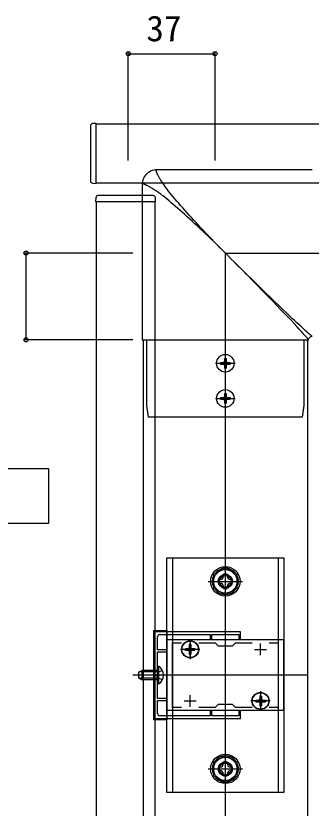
# Model space of a CAD drawing. Units: millimetres, scale not verified. Extents: x -875 to 875, y -1300 to 1294.
# Drawn here: x -10.3 to 115.6, y 367.2 to 705.1 of the extents above; entities that cross this region are included whole.
import ezdxf
from ezdxf.enums import TextEntityAlignment as Align

# ---------------------------------------------------------------- set-up
doc = ezdxf.new("R2010")
doc.units = ezdxf.units.MM
doc.header["$LTSCALE"] = 8
for name, color, linetype in [('0-1_USER1', 3, 'Continuous'), ('0-2_YKK_11', 7, 'Continuous'), ('0-3_YKK_12', 2, 'Continuous'), ('0-4_YKK_13', 4, 'Continuous'), ('0-6_YKK_D', 6, 'Continuous'), ('0-8_YSS_K', 3, 'Continuous')]:
    doc.layers.add(name, color=color, linetype=linetype)
doc.styles.add('ＭＳ ゴシック', font='')
doc.styles.get('ＭＳ ゴシック').set_extended_font_data('MS Gothic')

msp = doc.modelspace()

# ---------------------------------------------------------------- linework, layer by layer
at = {"layer": '0-1_USER1'}
msp.add_lwpolyline([(-92.562, 488.537), (-92.562, 512.009), (3.68, 512.009), (3.68, 488.537)], close=True, dxfattribs=at)
at = {"layer": '0-2_YKK_11'}
for p, q in [((64, 432.407), (64, 437.407)), ((94, 432.407), (94, 437.407)), ((61.5, 434.907), (66.5, 434.907)), ((91.5, 434.907), (96.5, 434.907)), ((61.5, 412.907), (66.5, 412.907)), ((64, 410.407), (64, 415.407)), ((91.5, 412.907), (96.5, 412.907)), ((94, 410.407), (94, 415.407))]:
    msp.add_line(p, q, dxfattribs=at)
for points in [[(49, 442.407), (49, 405.407), (85.5, 405.407), (85.5, 408.607), (84.7, 408.607), (84.7, 406.607), (79.458, 406.607), (79.275, 406.487), (78.725, 406.487), (78.542, 406.607), (73.3, 406.607), (73.3, 408.607), (72.5, 408.607), (72.5, 406.607), (51.1, 406.607)], [(51.1, 441.207), (72.5, 441.207), (72.5, 439.207), (73.3, 439.207), (73.3, 441.207), (78.542, 441.207), (78.725, 441.327), (79.275, 441.327), (79.458, 441.207), (84.7, 441.207), (84.7, 439.207), (85.5, 439.207), (85.5, 442.407), (49, 442.407)], [(50.1, 407.607), (50.1, 413.107), (54, 413.107), (54, 413.907), (50.1, 413.907), (50.1, 423.448), (49.98, 423.632), (49.98, 424.181), (50.1, 424.365), (50.1, 433.907), (54, 433.907), (54, 434.707), (50.1, 434.707), (50.1, 440.207)], [(60.367, 410.107), (56.5, 410.107), (56.5, 437.707), (60.367, 437.707)], [(67.633, 437.707), (74.7, 437.707), (76, 436.407), (82, 436.407), (83.3, 437.707), (90.367, 437.707)], [(97.633, 437.707), (101.5, 437.707), (101.5, 410.107), (97.633, 410.107)], [(90.367, 410.107), (83.3, 410.107), (82, 411.407), (76, 411.407), (74.7, 410.107), (67.633, 410.107)]]:
    msp.add_lwpolyline(points, dxfattribs=at)
msp.add_lwpolyline([(54, 408.907), (104, 408.907), (104, 438.907), (54, 438.907)], close=True, dxfattribs=at)
for centre, start, end in [((51.1, 440.207), 90.00001, 179.99999), ((51.1, 407.607), 180.00001, 269.99999)]:
    msp.add_arc(centre, 1, start, end, dxfattribs=at)
at = {"layer": '0-3_YKK_12'}
for p, q in [((474, 658.907), (24, 658.907)), ((24, 633.907), (24, 658.907)), ((24, 625.907), (24, 208.907)), ((44, 566.907), (44, 188.907)), ((114, 423.907), (44, 423.907))]:
    msp.add_line(p, q, dxfattribs=at)
for points in [[(24, 633.907), (43.566, 633.907), (474, 633.907)], [(24, 625.907), (43.5, 625.907), (49, 625.907), (49, 208.907)], [(44, 566.907), (114, 566.907), (114, 188.907)]]:
    msp.add_lwpolyline(points, dxfattribs=at)
at = {"layer": '0-4_YKK_13'}
for p, q in [((24, 659.207), (22.439, 659.111)), ((24, 633.607), (24, 659.207)), ((21.5, 658.113), (21.5, 657.813)), ((21.5, 657.813), (21.5, 635)), ((116, 639.407), (49.5, 639.407)), ((21.5, 635), (21.5, 634.7)), ((22.439, 633.702), (24, 633.607)), ((43.5, 633.407), (43.5, 566.907)), ((23.795, 627.468), (23.7, 625.907)), ((25.093, 628.407), (24.794, 628.407)), ((48.206, 628.407), (47.907, 628.407)), ((94.894, 587.801), (92.565, 590.188)), ((97.152, 585.477), (94.894, 587.801)), ((99.328, 583.231), (97.152, 585.477)), ((102.424, 580.026), (99.328, 583.231)), ((105.542, 576.791), (102.424, 580.026)), ((108.633, 575.006), (107.674, 575.902)), ((109.498, 572.552), (108.324, 573.819)), ((110.533, 571.428), (109.498, 572.552)), ((111.119, 572.703), (110.354, 573.408)), ((111.435, 570.44), (110.533, 571.428)), ((111.823, 572.058), (111.119, 572.703)), ((112.467, 571.471), (111.823, 572.058)), ((113.053, 570.94), (112.467, 571.471)), ((112.211, 569.582), (111.435, 570.44)), ((112.66, 569.08), (112.211, 569.582)), ((113.055, 568.634), (112.66, 569.08)), ((113.398, 568.243), (113.055, 568.634)), ((115.15, 569.089), (114.839, 569.356)), ((43.586, 566.907), (114.5, 566.907)), ((45.5, 538.907), (45.5, 566.907)), ((112.5, 566.907), (112.5, 538.907)), ((79, 552.757), (79, 561.057)), ((78.65, 558.957), (79.35, 558.957)), ((78.65, 558.957), (78.65, 557.757)), ((79.35, 558.957), (79.35, 557.757)), ((74.85, 556.907), (83.15, 556.907)), ((76.95, 557.257), (76.95, 556.557)), ((76.95, 557.257), (78.15, 557.257)), ((76.95, 556.557), (78.15, 556.557)), ((78.65, 556.057), (78.65, 554.857)), ((78.65, 554.857), (79.35, 554.857)), ((79.35, 556.057), (79.35, 554.857)), ((79.85, 557.257), (81.05, 557.257)), ((79.85, 556.557), (81.05, 556.557)), ((81.05, 557.257), (81.05, 556.557)), ((79, 537.757), (79, 546.057)), ((74.85, 541.907), (83.15, 541.907)), ((76.95, 542.257), (76.95, 541.557)), ((76.95, 542.257), (78.15, 542.257)), ((76.95, 541.557), (78.15, 541.557)), ((78.65, 543.957), (79.35, 543.957)), ((78.65, 543.957), (78.65, 542.757)), ((78.65, 541.057), (78.65, 539.857)), ((79.35, 543.957), (79.35, 542.757)), ((79.35, 541.057), (79.35, 539.857)), ((79.85, 542.257), (81.05, 542.257)), ((79.85, 541.557), (81.05, 541.557)), ((81.05, 542.257), (81.05, 541.557)), ((46.201, 533.907), (45.5, 538.907)), ((78.65, 539.857), (79.35, 539.857)), ((112.5, 538.907), (111.799, 533.907)), ((111.799, 533.907), (46.201, 533.907)), ((56.501, 473.907), (56.5, 373.907)), ((56.501, 473.907), (101.499, 473.906)), ((101.499, 473.906), (101.498, 373.906)), ((79, 456.657), (79, 471.157)), ((71.75, 463.907), (86.25, 463.907)), ((76.72, 464.667), (76, 464.667)), ((81.28, 463.147), (82, 463.147)), ((63.65, 436.957), (64.35, 436.957)), ((63.65, 436.957), (63.65, 435.757)), ((64, 439.057), (64, 430.757)), ((64.35, 436.957), (64.35, 435.757)), ((68.15, 434.907), (59.85, 434.907)), ((61.95, 435.257), (61.95, 434.557)), ((61.95, 435.257), (63.15, 435.257)), ((61.95, 434.557), (63.15, 434.557)), ((63.65, 434.057), (63.65, 432.857)), ((63.65, 432.857), (64.35, 432.857)), ((64.35, 434.057), (64.35, 432.857)), ((64.85, 435.257), (66.05, 435.257)), ((64.85, 434.557), (66.05, 434.557)), ((66.05, 435.257), (66.05, 434.557)), ((42.1, 425.207), (43.5, 425.907)), ((50.1, 425.907), (43.5, 425.907)), ((50.1, 420.157), (50.1, 427.657)), ((55.1, 423.907), (39.6, 423.907)), ((42.1, 422.607), (42.1, 425.207)), ((42.1, 422.607), (43.5, 421.907)), ((50.1, 425.252), (42.191, 425.252)), ((50.1, 422.561), (42.191, 422.561)), ((50.609, 420.157), (50.1, 420.157)), ((94, 417.057), (94, 408.757)), ((98.15, 412.907), (89.85, 412.907)), ((91.95, 413.257), (91.95, 412.557)), ((91.95, 413.257), (93.15, 413.257)), ((91.95, 412.557), (93.15, 412.557)), ((93.65, 414.957), (94.35, 414.957)), ((93.65, 414.957), (93.65, 413.757)), ((94.35, 414.957), (94.35, 413.757)), ((94.85, 413.257), (96.05, 413.257)), ((94.85, 412.557), (96.05, 412.557)), ((96.05, 413.257), (96.05, 412.557)), ((93.65, 412.057), (93.65, 410.857)), ((93.65, 410.857), (94.35, 410.857)), ((94.35, 412.057), (94.35, 410.857)), ((79, 376.657), (79, 391.157)), ((71.75, 383.907), (86.25, 383.907)), ((76.72, 384.667), (76, 384.667)), ((81.28, 383.147), (82, 383.147)), ((101.498, 373.906), (56.5, 373.907))]:
    msp.add_line(p, q, dxfattribs=at)
for points in [[(49.893, 639.407), (49.22, 639.374), (48.529, 639.269), (47.835, 639.086), (47.156, 638.821), (46.506, 638.476), (45.899, 638.056), (45.346, 637.565), (44.855, 637.012), (44.434, 636.406), (44.089, 635.758), (43.823, 635.08), (43.639, 634.387), (43.533, 633.692), (43.5, 633.014)], [(53.949, 631.412), (53.628, 631.863), (53.319, 632.301), (53.025, 632.724), (52.744, 633.133), (52.476, 633.528), (52.222, 633.909), (51.98, 634.276), (51.752, 634.63), (51.535, 634.969), (51.331, 635.296), (51.139, 635.608), (50.959, 635.908), (50.791, 636.194), (50.635, 636.467), (50.49, 636.728), (50.356, 636.975), (50.233, 637.21), (50.121, 637.433), (50.02, 637.643), (49.93, 637.841), (49.851, 638.026), (49.783, 638.195), (49.727, 638.35), (49.681, 638.491), (49.644, 638.618), (49.617, 638.733), (49.597, 638.836), (49.586, 638.929), (49.581, 639.012), (49.583, 639.084), (49.591, 639.149), (49.605, 639.204), (49.624, 639.253), (49.647, 639.293), (49.675, 639.327), (49.708, 639.355), (49.744, 639.376), (49.784, 639.392), (49.828, 639.402)], [(49.828, 639.402), (49.875, 639.406), (49.925, 639.405)], [(43.53, 633.162), (43.515, 633.122), (43.505, 633.079), (43.5, 633.032), (43.501, 632.981)], [(52.458, 628.258), (52.133, 628.496), (51.494, 628.957), (51.043, 629.279), (50.606, 629.587), (50.183, 629.881), (49.773, 630.162), (49.378, 630.43), (48.997, 630.685), (48.63, 630.926), (48.277, 631.155), (47.937, 631.371), (47.611, 631.575), (47.298, 631.767), (46.999, 631.947), (46.712, 632.115), (46.439, 632.272), (46.179, 632.417), (45.931, 632.551), (45.696, 632.673), (45.474, 632.785), (45.263, 632.886), (45.065, 632.976), (44.881, 633.056), (44.711, 633.123), (44.557, 633.18), (44.416, 633.226), (44.289, 633.262), (44.174, 633.29), (44.07, 633.309), (43.977, 633.321), (43.895, 633.325), (43.822, 633.323), (43.758, 633.315), (43.702, 633.302), (43.654, 633.283), (43.613, 633.259), (43.579, 633.231), (43.552, 633.199), (43.53, 633.162)], [(54.649, 630.448), (54.178, 631.095), (53.949, 631.412)], [(79, 603.907), (77.791, 605.12), (76.593, 606.331), (75.408, 607.537), (74.236, 608.739), (73.079, 609.934), (71.936, 611.123), (70.81, 612.302), (69.705, 613.468), (68.622, 614.619), (67.562, 615.755), (66.525, 616.874), (65.512, 617.975), (64.523, 619.058), (63.559, 620.122), (62.62, 621.166), (61.706, 622.19), (60.819, 623.194), (59.957, 624.177), (59.12, 625.139), (58.31, 626.079), (57.526, 626.997), (56.768, 627.892), (56.036, 628.766), (55.33, 629.618), (54.649, 630.448)], [(23.7, 625.907), (43.5, 625.907), (49.3, 625.907), (49.205, 627.468)], [(47.907, 628.407), (43.5, 628.407), (25.093, 628.407)], [(77.786, 605.116), (76.576, 606.313), (75.369, 607.498), (74.168, 608.67), (72.972, 609.828), (71.783, 610.971), (70.604, 612.096), (69.438, 613.201), (68.287, 614.284), (67.152, 615.344), (66.033, 616.381), (64.932, 617.395), (63.849, 618.384), (62.785, 619.348), (61.74, 620.287), (60.716, 621.2), (59.712, 622.088), (58.73, 622.95), (57.768, 623.786), (56.828, 624.596), (55.91, 625.38), (55.014, 626.138), (54.14, 626.87), (53.288, 627.577), (52.458, 628.258)], [(92.565, 590.188), (91.38, 591.399), (90.183, 592.62), (88.975, 593.85), (87.756, 595.088), (86.528, 596.333), (85.291, 597.584), (84.045, 598.841), (82.795, 600.1), (81.541, 601.361), (80.283, 602.623), (79.019, 603.888)], [(106.115, 577.365), (102.566, 580.786), (98.978, 584.254), (95.176, 587.945), (91.231, 591.797), (87.196, 595.764), (83.113, 599.807)], [(108.324, 573.819), (107.005, 575.233), (105.542, 576.791)], [(107.674, 575.902), (106.65, 576.862), (106.115, 577.365)], [(110.354, 573.408), (109.526, 574.175), (108.633, 575.006)], [(114.057, 570.042), (113.583, 570.464), (113.053, 570.94)], [(114.488, 566.907), (114.468, 566.941), (114.438, 566.987), (114.398, 567.044), (114.347, 567.111), (114.286, 567.19), (114.215, 567.28), (114.132, 567.381), (114.039, 567.494), (113.934, 567.619), (113.818, 567.756), (113.69, 567.906), (113.398, 568.243)], [(114.839, 569.356), (114.475, 569.673), (114.057, 570.042)], [(114.5, 566.907), (114.523, 567.137), (114.587, 567.383), (114.699, 567.627), (114.856, 567.854), (115.053, 568.051), (115.28, 568.208), (115.524, 568.319), (115.77, 568.384), (116, 568.406)], [(116, 568.418), (115.965, 568.438), (115.919, 568.468), (115.863, 568.509), (115.795, 568.559), (115.717, 568.62), (115.627, 568.692), (115.526, 568.774), (115.412, 568.868), (115.287, 568.972), (115.15, 569.089)], [(79.76, 466.187), (79.76, 466.907), (78.24, 466.907), (78.24, 466.187)], [(76, 464.667), (76, 463.147), (76.72, 463.147)], [(82, 463.147), (82, 464.667), (81.28, 464.667)], [(78.24, 461.627), (78.24, 460.907), (79.76, 460.907), (79.76, 461.627)], [(50.1, 421.907), (43.5, 421.907), (43.5, 425.907)], [(52.109, 425.957), (50.254, 425.052), (49.645, 423.907)], [(50.609, 420.157), (50.609, 427.657), (50.1, 427.657)], [(52.109, 421.857), (50.254, 422.762), (49.645, 423.907)], [(79.76, 386.187), (79.76, 386.907), (78.24, 386.907), (78.24, 386.187)], [(76, 384.667), (76, 383.147), (76.72, 383.147)], [(82, 383.147), (82, 384.667), (81.28, 384.667)], [(78.24, 381.627), (78.24, 380.907), (79.76, 380.907), (79.76, 381.627)]]:
    msp.add_lwpolyline(points, dxfattribs=at)
for points in [[(54, 473.907), (104, 473.907), (104, 373.907), (54, 373.907)], [(79, 469.68), (74, 466.793), (74, 461.02), (79, 458.133), (84, 461.02), (84, 466.793)], [(48.5, 404.907), (48.5, 442.907), (54, 442.907), (54, 404.907)], [(79, 389.68), (74, 386.793), (74, 381.02), (79, 378.133), (84, 381.02), (84, 386.793)]]:
    msp.add_lwpolyline(points, close=True, dxfattribs=at)
for centre, radius in [((79, 556.907), 3.75), ((79, 541.907), 3.75), ((79, 463.907), 6.25), ((79, 463.907), 5), ((79, 463.906), 3), ((79, 463.907), 2.5), ((64, 434.907), 3.65), ((64, 434.907), 3.5), ((94, 412.907), 3.65), ((94, 412.907), 3.5), ((79, 383.907), 6.25), ((79, 383.907), 5), ((78.999, 383.907), 3), ((78.999, 383.907), 2.5)]:
    msp.add_circle(centre, radius, dxfattribs=at)
for centre, radius, start, end in [((22.5, 658.113), 1, 93.5, 180), ((22.5, 634.7), 1, 180, 266.5), ((24.794, 627.407), 1, 90, 176.5), ((48.206, 627.407), 1, 3.5, 90), ((78.15, 557.757), 0.5, 270, 0), ((79.85, 557.757), 0.5, 180, 270), ((78.15, 556.057), 0.5, 0, 90), ((79.85, 556.057), 0.5, 90, 180), ((78.15, 542.757), 0.5, 270, 0), ((78.15, 541.057), 0.5, 0, 90), ((79.85, 542.757), 0.5, 180, 270), ((79.85, 541.057), 0.5, 90, 180), ((79, 463.907), 5.575, 153.74848, 206.25152), ((79, 463.907), 5.575, 93.74848, 146.25152), ((79, 463.907), 5.575, 33.74848, 86.25152), ((79, 463.907), 5.575, 333.74848, 26.25152), ((76.72, 466.187), 1.52, 270, 0), ((76.72, 461.627), 1.52, 0, 90), ((81.28, 466.187), 1.52, 180, 270), ((81.28, 461.627), 1.52, 90, 180), ((79, 463.907), 5.575, 213.74848, 266.25152), ((79, 463.907), 5.575, 273.74848, 326.25152), ((63.15, 435.757), 0.5, 270, 0), ((63.15, 434.057), 0.5, 0, 90), ((64.85, 435.757), 0.5, 180, 270), ((64.85, 434.057), 0.5, 90, 180), ((48.073, 423.907), 4.527, 304.06671, 55.93329), ((93.15, 413.757), 0.5, 270, 0), ((93.15, 412.057), 0.5, 0, 90), ((94.85, 413.757), 0.5, 180, 270), ((94.85, 412.057), 0.5, 90, 180), ((79, 383.907), 5.575, 93.74848, 146.25152), ((79, 383.907), 5.575, 33.74848, 86.25152), ((79, 383.907), 5.575, 153.74848, 206.25152), ((76.72, 386.187), 1.52, 270, 0), ((81.28, 386.187), 1.52, 180, 270), ((79, 383.907), 5.575, 333.74848, 26.25152), ((76.72, 381.627), 1.52, 0, 90), ((81.28, 381.627), 1.52, 90, 180), ((79, 383.907), 5.575, 213.74848, 266.25152), ((79, 383.907), 5.575, 273.74848, 326.25152)]:
    msp.add_arc(centre, radius, start, end, dxfattribs=at)
at = {"layer": '0-6_YKK_D'}
for p, q in [((37.629, 643.407), (37.629, 689.907)), ((74.629, 643.407), (74.629, 689.907)), ((37.629, 688.907), (74.629, 688.907)), ((39.5, 603.907), (-7, 603.907)), ((-6, 603.907), (-6, 566.907)), ((39.5, 566.907), (-7, 566.907))]:
    msp.add_line(p, q, dxfattribs=at)
for centre in [(37.629, 688.907), (74.629, 688.907), (-6, 603.907), (-6, 566.907)]:
    msp.add_circle(centre, 0.875, dxfattribs=at)
at = {"layer": '0-8_YSS_K'}
for p, q in [((79, 40.907), (79, 603.907)), ((79, 603.907), (532, 603.907))]:
    msp.add_line(p, q, dxfattribs=at)

# ---------------------------------------------------------------- texts
at = {"layer": '0-6_YKK_D', "style": 'ＭＳ ゴシック'}
msp.add_text('37', height=11, dxfattribs=at).set_placement((45.348, 690.907), align=Align.BOTTOM_LEFT)

doc.saveas('drawing.dxf')
